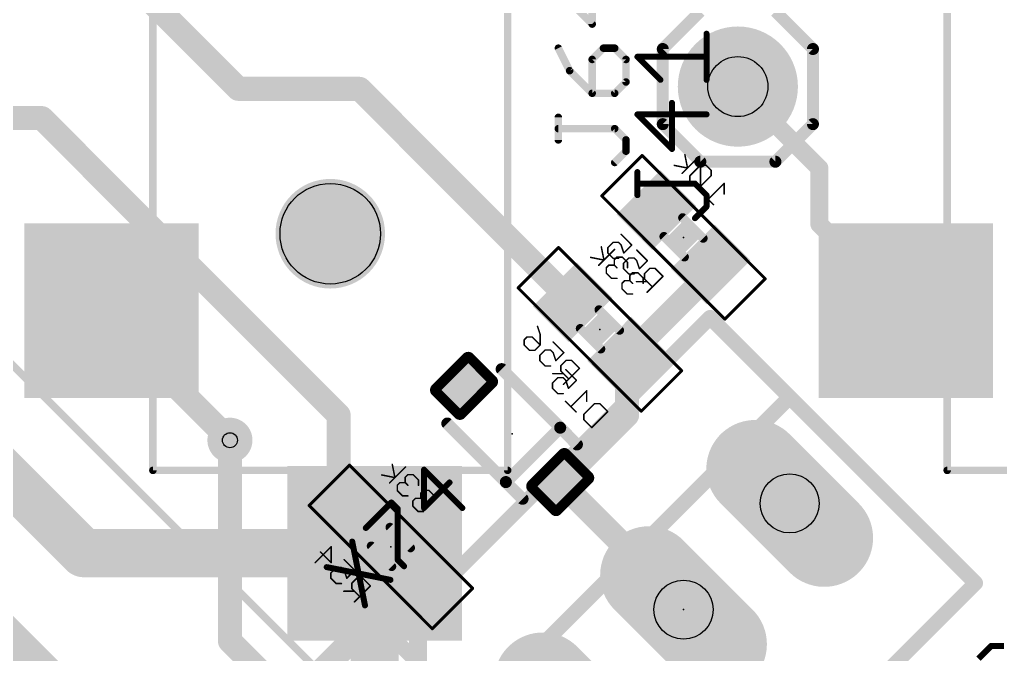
# Model space of a CAD drawing. Extents: x -76 to 580, y -41 to 95.
# Drawn here: x 411.94 to 428.53, y 15.33 to 26.06 of the extents above; entities that cross this region are included whole.
import ezdxf

# ---------------------------------------------------------------- set-up
doc = ezdxf.new("R2010")
doc.units = 0
for name, color, linetype in [('1', 22, 'CONTINUOUS'), ('16', 175, 'CONTINUOUS'), ('17', 82, 'CONTINUOUS'), ('18', 82, 'CONTINUOUS'), ('20', 7, 'CONTINUOUS'), ('21', 32, 'CONTINUOUS'), ('23', 7, 'CONTINUOUS'), ('24', 7, 'CONTINUOUS'), ('25', 253, 'CONTINUOUS'), ('26', 253, 'CONTINUOUS'), ('27', 253, 'CONTINUOUS'), ('28', 253, 'CONTINUOUS'), ('29', 253, 'CONTINUOUS'), ('30', 253, 'CONTINUOUS'), ('31', 253, 'CONTINUOUS'), ('32', 253, 'CONTINUOUS'), ('36', 253, 'CONTINUOUS'), ('40', 175, 'CONTINUOUS'), ('44', 253, 'CONTINUOUS'), ('51', 53, 'CONTINUOUS'), ('52', 253, 'CONTINUOUS')]:
    doc.layers.add(name, color=color, linetype=linetype)

# ---------------------------------------------------------------- blocks, each defined once
blk = doc.blocks.new('RECT100800X132800R30')
at = {"const_width": 0.0945}
blk.add_lwpolyline([(0.2677, -0.3205), (0.2677, 0.3205, 0.4142), (0.2205, 0.3678), (-0.2205, 0.3678, 0.4142), (-0.2677, 0.3205), (-0.2677, -0.3205, 0.4142), (-0.2205, -0.3678), (0.2205, -0.3678, 0.4142)], format="xyb", close=True, dxfattribs=at)
blk.add_solid([(-0.2441, -0.3441), (0.2441, -0.3441), (-0.2441, 0.3441), (0.2441, 0.3441)])
blk = doc.blocks.new('RECT125184X157184R30')
at = {"const_width": 0.1174}
blk.add_lwpolyline([(0.3325, -0.3738), (0.3325, 0.3738, 0.4142), (0.2738, 0.4325), (-0.2738, 0.4325, 0.4142), (-0.3325, 0.3738), (-0.3325, -0.3738, 0.4142), (-0.2738, -0.4325), (0.2738, -0.4325, 0.4142)], format="xyb", close=True, dxfattribs=at)
blk.add_solid([(-0.2992, -0.3992), (0.2992, -0.3992), (-0.2992, 0.3992), (0.2992, 0.3992)])
blk = doc.blocks.new('RECT')
blk.add_solid([(-0.5, -0.5), (0.5, -0.5), (-0.5, 0.5), (0.5, 0.5)])
blk = doc.blocks.new('ROUNDP')
at = {"const_width": 0.5}
blk.add_lwpolyline([(0, -0.25, 1), (0, 0.25, 1), (0, -0.25)], format="xyb", dxfattribs=at)
blk = doc.blocks.new('LONGP100')
at = {"const_width": 1}
blk.add_lwpolyline([(-0.5, 0), (0.5, 0)], dxfattribs=at)
at = {"const_width": 0.5}
for points in [[(-0.5, 0.25, 1), (-0.5, -0.25)], [(0.5, -0.25, 1), (0.5, 0.25)]]:
    blk.add_lwpolyline(points, format="xyb", dxfattribs=at)
blk = doc.blocks.new('ROUNDV')
at = {"const_width": 0.5}
blk.add_lwpolyline([(0, -0.25, 1), (0, 0.25, 1), (0, -0.25)], format="xyb", dxfattribs=at)

msp = doc.modelspace()

# ---------------------------------------------------------------- linework, layer by layer
at = {"layer": '1'}
for points, const_width in [([(413.0212, 17.0411), (400.576, 29.4864)], 0.8128), ([(417.5466, 9.6874), (401.8488, 25.3851)], 0.8128), ([(425.4662, 23.5494), (424.0873, 24.9283)], 0.3048), ([(425.4662, 22.603), (425.4662, 23.5494)], 0.3048), ([(426.928, 21.1411), (425.4662, 22.603)], 0.3048), ([(413.493, 20.9534), (413.493, 21.1411)], 0.4064), ([(415.4959, 18.9505), (413.493, 20.9534)], 0.4064), ([(417.943, 17.0411), (413.0212, 17.0411)], 0.8128), ([(417.943, 13.5336), (417.943, 17.0411)], 0.8128)]:
    msp.add_lwpolyline(points, dxfattribs=dict(at, const_width=const_width))
for points, const_width in [([(424.1412, 24.9822, 1), (424.0334, 24.8744)], 0.1524), ([(425.5423, 23.5494, 1), (425.39, 23.5494)], 0.1524), ([(425.4123, 23.4956, 1), (425.52, 23.6033)], 0.1524), ([(425.52, 22.6569, 1), (425.4123, 22.5491)], 0.1524), ([(425.39, 22.603, 1), (425.5423, 22.603)], 0.1524), ([(413.5946, 21.1411, 1), (413.3914, 21.1411)], 0.2032), ([(426.8741, 21.0872, 1), (426.9819, 21.195)], 0.1524), ([(413.5648, 21.0252, 1), (413.4212, 20.8816)], 0.2032), ([(413.3914, 20.9534, 1), (413.5946, 20.9534)], 0.2032), ([(415.4241, 18.8786, 1), (415.5678, 19.0223)], 0.2032), ([(413.0212, 17.2443, 1), (413.0212, 16.8379)], 0.4064), ([(418.1462, 17.0411, 1), (417.7398, 17.0411)], 0.4064), ([(417.943, 16.8379, 1), (417.943, 17.2443)], 0.4064), ([(412.8775, 16.8974, 1), (413.1649, 17.1848)], 0.4064)]:
    msp.add_lwpolyline(points, format="xyb", dxfattribs=dict(at, const_width=const_width))
at = {"layer": '16'}
for points, const_width in [([(414.011, 26.5165), (415.6374, 24.8902)], 0.4064), ([(415.6374, 24.8902), (417.688, 24.8902)], 0.4064), ([(417.688, 24.8902), (421.2942, 21.2839)], 0.4064), ([(412.314, 24.3952), (409.5704, 24.3952)], 0.4064), ([(417.3344, 19.3747), (412.314, 24.3952)], 0.4064), ([(423.6277, 21.7789), (423.6277, 21.9203)], 0.4064), ([(422.2135, 20.3647), (423.6277, 21.7789)], 0.4064), ([(422.2135, 19.3747), (422.2135, 20.3647)], 0.4064), ([(417.3344, 18.0312), (417.3344, 19.3747)], 0.4064), ([(421.0821, 18.2433), (422.2135, 19.3747)], 0.4064), ([(415.4959, 15.5563), (415.4959, 18.9505)], 0.4064), ([(423.1681, 16.1574), (421.0821, 18.2433)], 0.4064), ([(417.7587, 17.607), (417.3344, 18.0312)], 0.4064), ([(418.6779, 16.6877), (417.0516, 15.0614)], 0.4064), ([(418.6779, 6.0104), (418.6779, 16.6877)], 0.3048), ([(423.1681, 16.0867), (423.1681, 16.1574)], 0.4064), ([(415.9909, 15.0614), (415.4959, 15.5563)], 0.4064)]:
    msp.add_lwpolyline(points, dxfattribs=dict(at, const_width=const_width))
for points, const_width in [([(415.6374, 24.9918, 1), (415.6374, 24.7886)], 0.2032), ([(415.5655, 24.8183, 1), (415.7092, 24.962)], 0.2032), ([(417.7598, 24.962, 1), (417.6161, 24.8183)], 0.2032), ([(417.688, 24.7886, 1), (417.688, 24.9918)], 0.2032), ([(412.3858, 24.467, 1), (412.2421, 24.3233)], 0.2032), ([(412.314, 24.2936, 1), (412.314, 24.4968)], 0.2032), ([(423.7293, 21.9203, 1), (423.5261, 21.9203)], 0.2032), ([(423.6995, 21.707, 1), (423.5558, 21.8507)], 0.2032), ([(423.5261, 21.7789, 1), (423.7293, 21.7789)], 0.2032), ([(421.2224, 21.2121, 1), (421.3661, 21.3558)], 0.2032), ([(422.1416, 20.4365, 1), (422.2853, 20.2928)], 0.2032), ([(422.3151, 20.3647, 1), (422.1119, 20.3647)], 0.2032), ([(417.436, 19.3747, 1), (417.2328, 19.3747)], 0.2032), ([(422.2853, 19.3029, 1), (422.1416, 19.4466)], 0.2032), ([(417.2626, 19.3029, 1), (417.4063, 19.4466)], 0.2032), ([(422.1119, 19.3747, 1), (422.3151, 19.3747)], 0.2032), ([(415.5975, 18.9505, 1), (415.3943, 18.9505)], 0.2032), ([(421.1539, 18.3152, 1), (421.0102, 18.1715)], 0.2032), ([(421.0102, 18.3152, 1), (421.1539, 18.1715)], 0.2032), ([(417.4063, 18.1031, 1), (417.2626, 17.9594)], 0.2032), ([(417.2328, 18.0312, 1), (417.436, 18.0312)], 0.2032), ([(417.6868, 17.5351, 1), (417.8305, 17.6788)], 0.2032), ([(418.7498, 16.6159, 1), (418.6061, 16.7596)], 0.2032), ([(418.7541, 16.6877, 1), (418.6017, 16.6877)], 0.1524), ([(423.2697, 16.1574, 1), (423.0665, 16.1574)], 0.2032), ([(423.0962, 16.0855, 1), (423.2399, 16.2292)], 0.2032), ([(423.0665, 16.0867, 1), (423.2697, 16.0867)], 0.2032), ([(415.5678, 15.6282, 1), (415.4241, 15.4845)], 0.2032), ([(415.3943, 15.5563, 1), (415.5975, 15.5563)], 0.2032)]:
    msp.add_lwpolyline(points, format="xyb", dxfattribs=dict(at, const_width=const_width))
at = {"layer": '20'}
msp.add_circle((417.193, 22.4411), 0.85, dxfattribs=at)
at = {"layer": '21', "const_width": 0.254}
for points in [[(418.2289, 15.6377), (423.6171, 21.0258)], [(423.6171, 21.0258), (424.9641, 19.6788)], [(419.576, 14.2906), (424.9641, 19.6788)], [(424.9641, 19.6788), (428.1072, 16.5357)], [(428.1072, 16.5357), (422.719, 11.1475)], [(419.576, 14.2906), (418.2289, 15.6377)]]:
    msp.add_lwpolyline(points, dxfattribs=at)
at = {"layer": '21', "const_width": 0.127}
for points in [[(423.662, 21.0707, 1), (423.5722, 20.9809)], [(423.662, 20.9809, 1), (423.5722, 21.0707)], [(425.009, 19.7237, 1), (424.9192, 19.6339)], [(425.009, 19.6339, 1), (424.9192, 19.7237)], [(424.9192, 19.6339, 1), (425.009, 19.7237)], [(428.1521, 16.4908, 1), (428.0623, 16.5806)], [(428.0623, 16.4908, 1), (428.1521, 16.5806)], [(418.2738, 15.6826, 1), (418.184, 15.5928)], [(418.184, 15.6826, 1), (418.2738, 15.5928)]]:
    msp.add_lwpolyline(points, format="xyb", dxfattribs=at)
at = {"layer": '23'}
msp.add_point((423.1681, 16.0867), dxfattribs=at)
at = {"layer": '24'}
for p in [(423.1681, 22.3799), (421.7538, 20.8243), (420.2689, 19.0565), (418.2183, 17.1473)]:
    msp.add_point(p, dxfattribs=at)
at = {"layer": '25'}
for points, const_width in [([(421.623, 25.9844), (421.623, 26.747)], 0.127), ([(421.051, 26.5564), (421.623, 25.9844)], 0.127), ([(423.5572, 25.0425), (423.5572, 25.8221)], 0.1016), ([(421.051, 25.5777), (421.2417, 25.1963)], 0.127), ([(421.8137, 25.5777), (421.623, 25.387)], 0.127), ([(422.0043, 25.5777), (421.8137, 25.5777)], 0.127), ([(422.195, 25.387), (422.0043, 25.5777)], 0.127), ([(421.623, 25.387), (421.623, 24.815)], 0.127), ([(422.195, 25.0057), (422.195, 25.387)], 0.127), ([(422.7776, 25.0425), (422.3878, 25.4323)], 0.1016), ([(422.3878, 25.4323), (423.5572, 25.4323)], 0.1016), ([(421.2417, 25.1963), (421.623, 24.815)], 0.127), ([(422.0043, 24.815), (422.195, 25.0057)], 0.127), ([(421.623, 24.815), (422.0043, 24.815)], 0.127), ([(422.9725, 23.8731), (422.9725, 24.6527)], 0.1016), ([(421.051, 24.0269), (421.051, 24.4083)], 0.127), ([(423.5572, 24.4578), (422.3878, 24.4578)], 0.1016), ([(422.3878, 24.4578), (422.9725, 23.8731)], 0.1016), ([(422.0043, 24.2176), (421.051, 24.2176)], 0.127), ([(422.195, 24.0269), (422.0043, 24.2176)], 0.127), ([(422.195, 23.8363), (422.195, 24.0269)], 0.127), ([(422.0043, 23.6456), (422.195, 23.8363)], 0.127), ([(422.3878, 23.0935), (422.3878, 23.4833)], 0.1016), ([(423.3623, 23.2884), (422.3878, 23.2884)], 0.1016), ([(423.5572, 23.0935), (423.3623, 23.2884)], 0.1016), ([(423.5572, 22.8986), (423.5572, 23.0935)], 0.1016), ([(423.3623, 22.7037), (423.5572, 22.8986)], 0.1016), ([(419.4265, 17.8051), (418.7794, 18.4522)], 0.1016), ([(418.7794, 18.4522), (418.7794, 17.8051)], 0.1016), ([(418.7794, 17.8051), (419.2108, 18.2365)], 0.1016), ([(417.7943, 17.4672), (418.2257, 17.8986)], 0.1016), ([(418.2257, 17.8986), (418.3336, 17.7907)], 0.1016), ([(418.3336, 17.7907), (418.3336, 16.9279)], 0.1016), ([(417.5642, 17.2371), (417.7799, 16.1585)], 0.1016), ([(418.3336, 16.9279), (418.4414, 16.82)], 0.1016), ([(417.1328, 16.8056), (418.2113, 16.5899)], 0.1016)]:
    msp.add_lwpolyline(points, dxfattribs=dict(at, const_width=const_width))
for points, const_width in [([(421.5913, 25.9844, 1), (421.6548, 25.9844)], 0.0635), ([(421.6006, 25.9619, 1), (421.6455, 26.0068)], 0.0635), ([(423.5826, 25.8221, 1), (423.5318, 25.8221)], 0.0508), ([(421.0794, 25.5918, 1), (421.0226, 25.5635)], 0.0635), ([(421.8137, 25.6094, 1), (421.8137, 25.5459)], 0.0635), ([(421.8361, 25.5552, 1), (421.7912, 25.6001)], 0.0635), ([(422.0268, 25.6001, 1), (421.9819, 25.5552)], 0.0635), ([(422.0043, 25.5459, 1), (422.0043, 25.6094)], 0.0635), ([(421.6548, 25.387, 1), (421.5913, 25.387)], 0.0635), ([(421.6006, 25.4094, 1), (421.6455, 25.3645)], 0.0635), ([(422.2267, 25.387, 1), (422.1632, 25.387)], 0.0635), ([(422.1725, 25.3645, 1), (422.2174, 25.4094)], 0.0635), ([(422.4058, 25.4503, 1), (422.3698, 25.4144)], 0.0508), ([(422.3878, 25.4577, 1), (422.3878, 25.4069)], 0.0508), ([(423.5572, 25.4069, 1), (423.5572, 25.4577)], 0.0508), ([(421.2641, 25.2188, 1), (421.2192, 25.1739)], 0.0635), ([(421.2133, 25.1821, 1), (421.2701, 25.2105)], 0.0635), ([(422.2174, 24.9832, 1), (422.1725, 25.0281)], 0.0635), ([(422.7596, 25.0246, 1), (422.7956, 25.0605)], 0.0508), ([(423.5318, 25.0425, 1), (423.5826, 25.0425)], 0.0508), ([(422.1632, 25.0057, 1), (422.2267, 25.0057)], 0.0635), ([(421.623, 24.8468, 1), (421.623, 24.7833)], 0.0635), ([(421.5913, 24.815, 1), (421.6548, 24.815)], 0.0635), ([(421.6006, 24.7925, 1), (421.6455, 24.8375)], 0.0635), ([(421.9819, 24.8375, 1), (422.0268, 24.7925)], 0.0635), ([(422.0043, 24.7833, 1), (422.0043, 24.8468)], 0.0635), ([(422.9979, 24.6527, 1), (422.9471, 24.6527)], 0.0508), ([(421.0828, 24.4083, 1), (421.0193, 24.4083)], 0.0635), ([(422.4058, 24.4758, 1), (422.3698, 24.4399)], 0.0508), ([(422.3878, 24.4832, 1), (422.3878, 24.4324)], 0.0508), ([(423.5572, 24.4324, 1), (423.5572, 24.4832)], 0.0508), ([(421.051, 24.2493, 1), (421.051, 24.1858)], 0.0635), ([(422.0268, 24.24, 1), (421.9819, 24.1951)], 0.0635), ([(422.0043, 24.1858, 1), (422.0043, 24.2493)], 0.0635), ([(421.0193, 24.0269, 1), (421.0828, 24.0269)], 0.0635), ([(422.2267, 24.0269, 1), (422.1632, 24.0269)], 0.0635), ([(422.1725, 24.0045, 1), (422.2174, 24.0494)], 0.0635), ([(422.2174, 23.8138, 1), (422.1725, 23.8587)], 0.0635), ([(422.9471, 23.8731, 1), (422.9979, 23.8731)], 0.0508), ([(422.9545, 23.8552, 1), (422.9905, 23.8911)], 0.0508), ([(422.1632, 23.8363, 1), (422.2267, 23.8363)], 0.0635), ([(421.9819, 23.6681, 1), (422.0268, 23.6232)], 0.0635), ([(422.4132, 23.4833, 1), (422.3624, 23.4833)], 0.0508), ([(422.3878, 23.3138, 1), (422.3878, 23.263)], 0.0508), ([(423.3803, 23.3064, 1), (423.3443, 23.2705)], 0.0508), ([(423.3623, 23.263, 1), (423.3623, 23.3138)], 0.0508), ([(422.3624, 23.0935, 1), (422.4132, 23.0935)], 0.0508), ([(423.5826, 23.0935, 1), (423.5318, 23.0935)], 0.0508), ([(423.5392, 23.0756, 1), (423.5752, 23.1115)], 0.0508), ([(423.5318, 22.8986, 1), (423.5826, 22.8986)], 0.0508), ([(423.5752, 22.8807, 1), (423.5392, 22.9166)], 0.0508), ([(423.3443, 22.7217, 1), (423.3803, 22.6858)], 0.0508), ([(418.7973, 18.4702, 1), (418.7614, 18.4343)], 0.0508), ([(418.8048, 18.4522, 1), (418.754, 18.4522)], 0.0508), ([(419.2287, 18.2186, 1), (419.1928, 18.2545)], 0.0508), ([(418.2437, 17.9165, 1), (418.2077, 17.8806)], 0.0508), ([(418.2437, 17.8806, 1), (418.2077, 17.9165)], 0.0508), ([(418.3589, 17.7907, 1), (418.3082, 17.7907)], 0.0508), ([(418.3156, 17.7728, 1), (418.3515, 17.8087)], 0.0508), ([(418.7614, 17.8231, 1), (418.7973, 17.7871)], 0.0508), ([(418.754, 17.8051, 1), (418.8048, 17.8051)], 0.0508), ([(419.4085, 17.7871, 1), (419.4444, 17.8231)], 0.0508), ([(417.7763, 17.4851, 1), (417.8122, 17.4492)], 0.0508), ([(417.5891, 17.242, 1), (417.5393, 17.2321)], 0.0508), ([(418.3515, 16.9458, 1), (418.3156, 16.9099)], 0.0508), ([(418.3082, 16.9279, 1), (418.3589, 16.9279)], 0.0508), ([(417.1377, 16.8306, 1), (417.1278, 16.7807)], 0.0508), ([(418.4234, 16.8021, 1), (418.4594, 16.838)], 0.0508), ([(418.2063, 16.565, 1), (418.2163, 16.6148)], 0.0508), ([(417.755, 16.1535, 1), (417.8048, 16.1635)], 0.0508)]:
    msp.add_lwpolyline(points, format="xyb", dxfattribs=dict(at, const_width=const_width))
at = {"layer": '26', "const_width": 0.0254}
for points in [[(422.1126, 22.43), (422.2924, 22.2502)], [(421.9778, 22.2952), (421.8879, 22.2053)], [(422.0677, 22.2952), (421.9778, 22.2952)], [(422.1126, 22.2502), (422.0677, 22.2952)], [(422.1576, 22.1154), (422.1126, 22.2502)], [(422.2924, 22.2502), (422.1576, 22.1154)], [(421.8879, 22.2053), (421.8879, 22.1154)], [(421.8879, 22.1154), (421.9778, 22.0256)], [(422.3772, 22.1654), (422.557, 21.9856)], [(421.9778, 22.0256), (422.0677, 22.0256)], [(422.2424, 22.0306), (422.1526, 21.9407)], [(422.1526, 21.9407), (422.1526, 21.8508)], [(422.3323, 22.0306), (422.2424, 22.0306)], [(422.3772, 21.9856), (422.3323, 22.0306)], [(422.4222, 21.8508), (422.3772, 21.9856)], [(422.557, 21.9856), (422.4222, 21.8508)], [(422.1526, 21.8508), (422.2424, 21.7609)], [(422.2424, 21.7609), (422.3323, 21.7609)], [(422.5969, 21.8559), (422.507, 21.766)], [(422.507, 21.766), (422.507, 21.6761)], [(422.552, 21.4514), (422.8216, 21.721)], [(422.6868, 21.8559), (422.5969, 21.8559)], [(422.8216, 21.721), (422.6868, 21.8559)], [(422.552, 21.6312), (422.3722, 21.6312)], [(422.507, 21.6761), (422.6418, 21.5413)], [(420.6984, 20.8744), (420.7434, 20.7396)], [(420.7434, 20.7396), (420.7434, 20.5598)], [(420.4737, 20.6497), (420.5187, 20.6946)], [(420.4737, 20.5598), (420.4737, 20.6497)], [(420.5636, 20.4699), (420.4737, 20.5598)], [(420.5187, 20.6946), (420.6085, 20.6946)], [(420.6085, 20.6946), (420.7434, 20.5598)], [(420.7434, 20.5598), (420.6535, 20.4699)], [(420.963, 20.6098), (421.1428, 20.43)], [(420.6535, 20.4699), (420.5636, 20.4699)], [(420.8282, 20.4749), (420.7383, 20.3851)], [(420.9181, 20.4749), (420.8282, 20.4749)], [(420.963, 20.43), (420.9181, 20.4749)], [(421.008, 20.2952), (420.963, 20.43)], [(421.1428, 20.43), (421.008, 20.2952)], [(420.7383, 20.3851), (420.7383, 20.2952)], [(420.7383, 20.2952), (420.8282, 20.2053)], [(421.1827, 20.3002), (421.0928, 20.2103)], [(421.2726, 20.3002), (421.1827, 20.3002)], [(421.4074, 20.1654), (421.2726, 20.3002)], [(420.8282, 20.2053), (420.9181, 20.2053)], [(421.1378, 20.0755), (420.958, 20.0755)], [(421.0928, 20.2103), (421.0928, 20.1205)], [(421.0928, 20.1205), (421.2276, 19.9856)], [(421.1378, 19.8958), (421.4074, 20.1654)], [(421.1766, 20.1429), (421.3564, 19.9631)], [(421.0418, 20.0081), (420.9519, 19.9182)], [(420.9519, 19.9182), (420.9519, 19.8283)], [(421.1317, 20.0081), (421.0418, 20.0081)], [(421.1766, 19.9631), (421.1317, 20.0081)], [(421.2216, 19.8283), (421.1766, 19.9631)], [(421.3564, 19.9631), (421.2216, 19.8283)], [(420.9519, 19.8283), (421.0418, 19.7384)], [(421.0418, 19.7384), (421.1317, 19.7384)], [(421.5311, 19.7884), (421.2615, 19.5188)], [(421.5311, 19.6086), (421.5311, 19.7884)], [(421.3514, 19.4289), (421.1716, 19.6086)], [(421.4811, 19.389), (421.6609, 19.5687)], [(421.6609, 19.5687), (421.7508, 19.5687)], [(421.7508, 19.5687), (421.8856, 19.4339)], [(421.8856, 19.4339), (421.616, 19.1643)], [(421.4811, 19.2991), (421.4811, 19.389)], [(421.616, 19.1643), (421.4811, 19.2991)], [(416.9382, 16.8828), (417.2078, 17.1525)], [(417.2078, 17.1525), (417.2078, 16.8828)], [(417.2078, 16.8828), (417.0281, 17.0626)], [(417.4275, 16.9328), (417.6073, 16.7531)], [(417.2927, 16.798), (417.2028, 16.7081)], [(417.3826, 16.798), (417.2927, 16.798)], [(417.4275, 16.7531), (417.3826, 16.798)], [(417.4724, 16.6182), (417.4275, 16.7531)], [(417.6073, 16.7531), (417.4724, 16.6182)], [(417.2028, 16.7081), (417.2028, 16.6182)], [(417.2028, 16.6182), (417.2927, 16.5284)], [(417.6472, 16.6233), (417.5573, 16.5334)], [(417.737, 16.6233), (417.6472, 16.6233)], [(417.8719, 16.4885), (417.737, 16.6233)], [(417.2927, 16.5284), (417.3826, 16.5284)], [(417.5573, 16.5334), (417.5573, 16.4435)], [(417.5573, 16.4435), (417.6921, 16.3087)], [(417.6022, 16.2188), (417.8719, 16.4885)], [(417.6022, 16.3986), (417.4225, 16.3986)]]:
    msp.add_lwpolyline(points, dxfattribs=at)
at = {"layer": '26', "const_width": 0.0127}
for points in [[(422.1171, 22.4345, 1), (422.1082, 22.4255)], [(421.9778, 22.3015, 1), (421.9778, 22.2888)], [(421.9823, 22.2907, 1), (421.9733, 22.2997)], [(422.0722, 22.2997, 1), (422.0632, 22.2907)], [(422.0677, 22.2888, 1), (422.0677, 22.3015)], [(422.1187, 22.2523, 1), (422.1066, 22.2482)], [(422.1082, 22.2458, 1), (422.1171, 22.2547)], [(422.2969, 22.2458, 1), (422.2879, 22.2547)], [(422.2879, 22.2458, 1), (422.2969, 22.2547)], [(421.8943, 22.2053, 1), (421.8816, 22.2053)], [(421.8816, 22.1154, 1), (421.8943, 22.1154)], [(421.8835, 22.2098, 1), (421.8924, 22.2008)], [(421.8924, 22.1199, 1), (421.8835, 22.1109)], [(422.1531, 22.1199, 1), (422.1621, 22.1109)], [(422.1516, 22.1134, 1), (422.1636, 22.1174)], [(422.3817, 22.1699, 1), (422.3728, 22.1609)], [(421.9778, 22.0319, 1), (421.9778, 22.0192)], [(421.9733, 22.0211, 1), (421.9823, 22.03)], [(422.0677, 22.0192, 1), (422.0677, 22.0319)], [(422.1589, 21.9407, 1), (422.1462, 21.9407)], [(422.1481, 21.9452, 1), (422.157, 21.9362)], [(422.2424, 22.0369, 1), (422.2424, 22.0242)], [(422.2469, 22.0261, 1), (422.2379, 22.0351)], [(422.3368, 22.0351, 1), (422.3278, 22.0261)], [(422.3323, 22.0242, 1), (422.3323, 22.0369)], [(422.3833, 21.9877, 1), (422.3712, 21.9836)], [(422.3728, 21.9812, 1), (422.3817, 21.9901)], [(422.5615, 21.9812, 1), (422.5525, 21.9901)], [(422.5525, 21.9812, 1), (422.5615, 21.9901)], [(422.157, 21.8553, 1), (422.1481, 21.8463)], [(422.1462, 21.8508, 1), (422.1589, 21.8508)], [(422.2424, 21.7673, 1), (422.2424, 21.7546)], [(422.2379, 21.7565, 1), (422.2469, 21.7654)], [(422.3323, 21.7546, 1), (422.3323, 21.7673)], [(422.4177, 21.8553, 1), (422.4267, 21.8463)], [(422.4162, 21.8488, 1), (422.4282, 21.8528)], [(422.5134, 21.766, 1), (422.5007, 21.766)], [(422.5025, 21.7705, 1), (422.5115, 21.7615)], [(422.5969, 21.8622, 1), (422.5969, 21.8495)], [(422.6014, 21.8514, 1), (422.5924, 21.8603)], [(422.6913, 21.8603, 1), (422.6823, 21.8514)], [(422.6868, 21.8495, 1), (422.6868, 21.8622)], [(422.8261, 21.7166, 1), (422.8171, 21.7255)], [(422.3722, 21.6375, 1), (422.3722, 21.6248)], [(422.5115, 21.6806, 1), (422.5025, 21.6716)], [(422.5007, 21.6761, 1), (422.5134, 21.6761)], [(422.552, 21.6248, 1), (422.552, 21.6375)], [(422.8171, 21.7166, 1), (422.8261, 21.7255)], [(422.5475, 21.4559, 1), (422.5565, 21.4469)], [(422.6374, 21.5368, 1), (422.6463, 21.5458)], [(420.7045, 20.8764, 1), (420.6924, 20.8724)], [(420.7497, 20.7396, 1), (420.737, 20.7396)], [(420.7373, 20.7375, 1), (420.7494, 20.7416)], [(420.4692, 20.6542, 1), (420.4782, 20.6452)], [(420.4782, 20.5643, 1), (420.4692, 20.5553)], [(420.4801, 20.6497, 1), (420.4674, 20.6497)], [(420.5187, 20.701, 1), (420.5187, 20.6883)], [(420.5232, 20.6901, 1), (420.5142, 20.6991)], [(420.613, 20.6991, 1), (420.6041, 20.6901)], [(420.6085, 20.6883, 1), (420.6085, 20.701)], [(420.7479, 20.5553, 1), (420.7389, 20.5643)], [(420.9675, 20.6143, 1), (420.9585, 20.6053)], [(420.4674, 20.5598, 1), (420.4801, 20.5598)], [(420.5636, 20.4763, 1), (420.5636, 20.4636)], [(420.5591, 20.4654, 1), (420.5681, 20.4744)], [(420.649, 20.4744, 1), (420.658, 20.4654)], [(420.6535, 20.4636, 1), (420.6535, 20.4763)], [(420.737, 20.5598, 1), (420.7497, 20.5598)], [(420.7389, 20.5553, 1), (420.7479, 20.5643)], [(420.8282, 20.4813, 1), (420.8282, 20.4686)], [(420.8327, 20.4705, 1), (420.8237, 20.4794)], [(420.9226, 20.4794, 1), (420.9136, 20.4705)], [(420.9181, 20.4686, 1), (420.9181, 20.4813)], [(420.9691, 20.432, 1), (420.957, 20.428)], [(420.9585, 20.4255, 1), (420.9675, 20.4345)], [(421.1473, 20.4255, 1), (421.1383, 20.4345)], [(421.1383, 20.4255, 1), (421.1473, 20.4345)], [(420.7338, 20.3896, 1), (420.7428, 20.3806)], [(420.7428, 20.2997, 1), (420.7338, 20.2907)], [(420.7447, 20.3851, 1), (420.732, 20.3851)], [(420.732, 20.2952, 1), (420.7447, 20.2952)], [(421.0035, 20.2997, 1), (421.0125, 20.2907)], [(421.0019, 20.2932, 1), (421.014, 20.2972)], [(421.1827, 20.3066, 1), (421.1827, 20.2939)], [(421.1872, 20.2957, 1), (421.1782, 20.3047)], [(421.2771, 20.3047, 1), (421.2681, 20.2957)], [(421.2726, 20.2939, 1), (421.2726, 20.3066)], [(420.8282, 20.2117, 1), (420.8282, 20.199)], [(420.8237, 20.2008, 1), (420.8327, 20.2098)], [(420.9181, 20.199, 1), (420.9181, 20.2117)], [(420.958, 20.0819, 1), (420.958, 20.0692)], [(421.0883, 20.2148, 1), (421.0973, 20.2059)], [(421.0973, 20.125, 1), (421.0883, 20.116)], [(421.0992, 20.2103, 1), (421.0865, 20.2103)], [(421.0865, 20.1205, 1), (421.0992, 20.1205)], [(421.1378, 20.0692, 1), (421.1378, 20.0819)], [(421.1811, 20.1474, 1), (421.1721, 20.1384)], [(421.4119, 20.1609, 1), (421.4029, 20.1699)], [(421.4029, 20.1609, 1), (421.4119, 20.1699)], [(420.9474, 19.9227, 1), (420.9564, 19.9137)], [(420.9583, 19.9182, 1), (420.9456, 19.9182)], [(421.0418, 20.0144, 1), (421.0418, 20.0017)], [(421.0463, 20.0036, 1), (421.0373, 20.0126)], [(421.1362, 20.0126, 1), (421.1272, 20.0036)], [(421.1317, 20.0017, 1), (421.1317, 20.0144)], [(421.1827, 19.9651, 1), (421.1706, 19.9611)], [(421.1721, 19.9586, 1), (421.1811, 19.9676)], [(421.2231, 19.9812, 1), (421.2321, 19.9901)], [(421.3609, 19.9586, 1), (421.3519, 19.9676)], [(421.3519, 19.9586, 1), (421.3609, 19.9676)], [(420.9564, 19.8328, 1), (420.9474, 19.8238)], [(420.9456, 19.8283, 1), (420.9583, 19.8283)], [(421.0418, 19.7448, 1), (421.0418, 19.7321)], [(421.0373, 19.7339, 1), (421.0463, 19.7429)], [(421.1333, 19.9003, 1), (421.1422, 19.8913)], [(421.1317, 19.7321, 1), (421.1317, 19.7448)], [(421.2171, 19.8328, 1), (421.2261, 19.8238)], [(421.2155, 19.8263, 1), (421.2276, 19.8303)], [(421.5375, 19.7884, 1), (421.5248, 19.7884)], [(421.5356, 19.7839, 1), (421.5266, 19.7929)], [(421.1761, 19.6131, 1), (421.1671, 19.6042)], [(421.5248, 19.6086, 1), (421.5375, 19.6086)], [(421.6609, 19.5751, 1), (421.6609, 19.5624)], [(421.6654, 19.5642, 1), (421.6564, 19.5732)], [(421.7553, 19.5732, 1), (421.7463, 19.5642)], [(421.7508, 19.5624, 1), (421.7508, 19.5751)], [(421.257, 19.5233, 1), (421.266, 19.5143)], [(421.3469, 19.4244, 1), (421.3558, 19.4334)], [(421.8901, 19.4294, 1), (421.8811, 19.4384)], [(421.8811, 19.4294, 1), (421.8901, 19.4384)], [(421.4766, 19.3935, 1), (421.4856, 19.3845)], [(421.4856, 19.3036, 1), (421.4766, 19.2946)], [(421.4875, 19.389, 1), (421.4748, 19.389)], [(421.4748, 19.2991, 1), (421.4875, 19.2991)], [(421.6115, 19.1688, 1), (421.6204, 19.1598)], [(421.6115, 19.1598, 1), (421.6204, 19.1688)], [(417.2142, 17.1525, 1), (417.2015, 17.1525)], [(417.2123, 17.148, 1), (417.2033, 17.157)], [(417.0326, 17.0671, 1), (417.0236, 17.0581)], [(417.432, 16.9373, 1), (417.423, 16.9283)], [(416.9337, 16.8873, 1), (416.9427, 16.8783)], [(417.2015, 16.8828, 1), (417.2142, 16.8828)], [(417.2033, 16.8783, 1), (417.2123, 16.8873)], [(417.2927, 16.8043, 1), (417.2927, 16.7916)], [(417.2972, 16.7935, 1), (417.2882, 16.8025)], [(417.387, 16.8025, 1), (417.3781, 16.7935)], [(417.3826, 16.7916, 1), (417.3826, 16.8043)], [(417.4335, 16.7551, 1), (417.4215, 16.751)], [(417.423, 16.7486, 1), (417.432, 16.7575)], [(417.6117, 16.7486, 1), (417.6028, 16.7575)], [(417.6028, 16.7486, 1), (417.6117, 16.7575)], [(417.1983, 16.7126, 1), (417.2073, 16.7036)], [(417.2073, 16.6227, 1), (417.1983, 16.6137)], [(417.2092, 16.7081, 1), (417.1965, 16.7081)], [(417.1965, 16.6182, 1), (417.2092, 16.6182)], [(417.4679, 16.6227, 1), (417.4769, 16.6137)], [(417.4664, 16.6162, 1), (417.4785, 16.6202)], [(417.6472, 16.6296, 1), (417.6472, 16.6169)], [(417.6516, 16.6188, 1), (417.6427, 16.6278)], [(417.7415, 16.6278, 1), (417.7325, 16.6188)], [(417.737, 16.6169, 1), (417.737, 16.6296)], [(417.2927, 16.5347, 1), (417.2927, 16.522)], [(417.2882, 16.5239, 1), (417.2972, 16.5328)], [(417.3826, 16.522, 1), (417.3826, 16.5347)], [(417.5636, 16.5334, 1), (417.5509, 16.5334)], [(417.5528, 16.5379, 1), (417.5618, 16.5289)], [(417.5618, 16.448, 1), (417.5528, 16.439)], [(417.5509, 16.4435, 1), (417.5636, 16.4435)], [(417.8763, 16.484, 1), (417.8674, 16.4929)], [(417.8674, 16.484, 1), (417.8763, 16.4929)], [(417.4225, 16.4049, 1), (417.4225, 16.3922)], [(417.6022, 16.3922, 1), (417.6022, 16.4049)], [(417.6876, 16.3042, 1), (417.6966, 16.3132)], [(417.5977, 16.2233, 1), (417.6067, 16.2143)]]:
    msp.add_lwpolyline(points, format="xyb", dxfattribs=at)
at = {"layer": '27', "const_width": 0.1016}
for points in [[(428.1574, 15.2579), (428.3731, 15.4736)], [(428.3731, 15.4736), (428.5888, 15.4736)]]:
    msp.add_lwpolyline(points, dxfattribs=at)
at = {"layer": '27', "const_width": 0.0508}
for points in [[(428.3731, 15.499, 1), (428.3731, 15.4482)], [(428.391, 15.4556, 1), (428.3551, 15.4916)]]:
    msp.add_lwpolyline(points, format="xyb", dxfattribs=at)
at = {"layer": '28', "const_width": 0.0254}
for points in [[(423.1461, 23.4616), (423.4157, 23.7312)], [(423.236, 23.5514), (423.191, 23.7761)], [(423.0113, 23.5964), (423.236, 23.5514)], [(423.4556, 23.6014), (423.2759, 23.4216)], [(423.5455, 23.6014), (423.4556, 23.6014)], [(423.4556, 23.2419), (423.4556, 23.6014)], [(423.6354, 23.5115), (423.5455, 23.6014)], [(423.2759, 23.4216), (423.2759, 23.3318)], [(423.4556, 23.2419), (423.6354, 23.4216)], [(423.6354, 23.4216), (423.6354, 23.5115)], [(423.2759, 23.3318), (423.3658, 23.2419)], [(423.3658, 23.2419), (423.4556, 23.2419)], [(423.8551, 23.2919), (423.5854, 23.0222)], [(423.8551, 23.1121), (423.8551, 23.2919)], [(423.6753, 22.9323), (423.4955, 23.1121)], [(421.8218, 21.9958), (421.7768, 22.2205)], [(421.7319, 21.9059), (422.0015, 22.1756)], [(421.5971, 22.0407), (421.8218, 21.9958)], [(421.9066, 21.911), (421.8617, 21.866)], [(421.9965, 21.911), (421.9066, 21.911)], [(422.0414, 22.0458), (421.9965, 22.0008)], [(421.9965, 22.0008), (421.9965, 21.911)], [(421.9965, 21.911), (422.0414, 21.866)], [(422.1313, 22.0458), (422.0414, 22.0458)], [(422.2212, 21.9559), (422.1313, 22.0458)], [(422.2212, 21.866), (422.2212, 21.9559)], [(421.8617, 21.866), (421.8617, 21.7761)], [(421.8617, 21.7761), (421.9515, 21.6863)], [(422.306, 21.7812), (422.2611, 21.7362)], [(422.2611, 21.7362), (422.2611, 21.6464)], [(422.3959, 21.7812), (422.306, 21.7812)], [(422.4858, 21.6913), (422.3959, 21.7812)], [(421.9515, 21.6863), (422.0414, 21.6863)], [(422.1712, 21.6464), (422.1263, 21.6014)], [(422.1263, 21.6014), (422.1263, 21.5115)], [(422.2611, 21.6464), (422.1712, 21.6464)], [(422.2611, 21.6464), (422.306, 21.6014)], [(422.4858, 21.6014), (422.4858, 21.6913)], [(422.1263, 21.5115), (422.2162, 21.4217)], [(422.2162, 21.4217), (422.306, 21.4217)], [(418.1963, 18.229), (418.466, 18.4986)], [(418.2862, 18.3188), (418.2413, 18.5435)], [(418.0615, 18.3638), (418.2862, 18.3188)], [(418.5059, 18.3688), (418.461, 18.3239)], [(418.461, 18.3239), (418.461, 18.234)], [(418.5958, 18.3688), (418.5059, 18.3688)], [(418.6857, 18.2789), (418.5958, 18.3688)], [(418.6856, 18.1891), (418.6857, 18.2789)], [(418.3711, 18.234), (418.3261, 18.1891)], [(418.3261, 18.1891), (418.3261, 18.0992)], [(418.3261, 18.0992), (418.416, 18.0093)], [(418.461, 18.234), (418.3711, 18.234)], [(418.461, 18.234), (418.5059, 18.1891)], [(418.7705, 18.1042), (418.7256, 18.0593)], [(418.8604, 18.1042), (418.7705, 18.1042)], [(418.9503, 18.0143), (418.8604, 18.1042)], [(418.416, 18.0093), (418.5059, 18.0093)], [(418.6357, 17.9694), (418.5907, 17.9245)], [(418.5907, 17.9245), (418.5907, 17.8346)], [(418.7256, 17.9694), (418.6357, 17.9694)], [(418.7256, 18.0593), (418.7256, 17.9694)], [(418.7256, 17.9694), (418.7705, 17.9245)], [(418.9503, 17.9245), (418.9503, 18.0143)], [(418.5907, 17.8346), (418.6806, 17.7447)], [(418.6806, 17.7447), (418.7705, 17.7447)]]:
    msp.add_lwpolyline(points, dxfattribs=at)
at = {"layer": '28', "const_width": 0.0127}
for points in [[(423.1973, 23.7774, 1), (423.1848, 23.7749)], [(423.4202, 23.7267, 1), (423.4112, 23.7357)], [(423.0125, 23.6026, 1), (423.01, 23.5901)], [(423.2297, 23.5502, 1), (423.2422, 23.5527)], [(423.2347, 23.5452, 1), (423.2372, 23.5577)], [(423.4556, 23.6078, 1), (423.4556, 23.5951)], [(423.462, 23.6014, 1), (423.4493, 23.6014)], [(423.4601, 23.5969, 1), (423.4512, 23.6059)], [(423.55, 23.6059, 1), (423.541, 23.5969)], [(423.5455, 23.5951, 1), (423.5455, 23.6078)], [(423.1416, 23.466, 1), (423.1506, 23.4571)], [(423.2822, 23.4216, 1), (423.2695, 23.4216)], [(423.2714, 23.4261, 1), (423.2804, 23.4172)], [(423.6417, 23.5115, 1), (423.6291, 23.5115)], [(423.629, 23.4216, 1), (423.6417, 23.4216)], [(423.6309, 23.507, 1), (423.6399, 23.516)], [(423.6399, 23.4172, 1), (423.6309, 23.4261)], [(423.2695, 23.3318, 1), (423.2822, 23.3318)], [(423.2804, 23.3363, 1), (423.2714, 23.3273)], [(423.3658, 23.2482, 1), (423.3658, 23.2355)], [(423.3613, 23.2374, 1), (423.3703, 23.2464)], [(423.4493, 23.2419, 1), (423.462, 23.2419)], [(423.4512, 23.2464, 1), (423.4601, 23.2374)], [(423.4556, 23.2355, 1), (423.4556, 23.2482)], [(423.8614, 23.2919, 1), (423.8487, 23.2919)], [(423.8596, 23.2874, 1), (423.8506, 23.2964)], [(423.5, 23.1166, 1), (423.4911, 23.1076)], [(423.8487, 23.1121, 1), (423.8614, 23.1121)], [(423.5809, 23.0267, 1), (423.5899, 23.0177)], [(423.6708, 22.9279, 1), (423.6798, 22.9368)], [(421.783, 22.2217, 1), (421.7706, 22.2193)], [(422.006, 22.1711, 1), (421.997, 22.18)], [(421.5983, 22.047, 1), (421.5958, 22.0345)], [(421.7274, 21.9104, 1), (421.7364, 21.9014)], [(421.8155, 21.9946, 1), (421.828, 21.997)], [(421.8205, 21.9896, 1), (421.823, 22.002)], [(421.9066, 21.9173, 1), (421.9066, 21.9046)], [(421.9111, 21.9065, 1), (421.9021, 21.9154)], [(422.0028, 22.0008, 1), (421.9901, 22.0008)], [(421.9901, 21.911, 1), (422.0028, 21.911)], [(421.992, 22.0053, 1), (422.001, 21.9963)], [(422.001, 21.9154, 1), (421.992, 21.9065)], [(421.9965, 21.9046, 1), (421.9965, 21.9173)], [(422.0414, 22.0521, 1), (422.0414, 22.0394)], [(422.0459, 22.0413, 1), (422.0369, 22.0503)], [(422.1358, 22.0503, 1), (422.1268, 22.0413)], [(422.1313, 22.0394, 1), (422.1313, 22.0521)], [(422.2275, 21.9559, 1), (422.2148, 21.9559)], [(422.2167, 21.9514, 1), (422.2257, 21.9604)], [(421.868, 21.866, 1), (421.8553, 21.866)], [(421.8572, 21.8705, 1), (421.8662, 21.8615)], [(421.8662, 21.7806, 1), (421.8572, 21.7716)], [(421.8553, 21.7761, 1), (421.868, 21.7761)], [(422.0369, 21.8615, 1), (422.0459, 21.8705)], [(422.2148, 21.866, 1), (422.2275, 21.866)], [(422.2674, 21.7362, 1), (422.2547, 21.7362)], [(422.2566, 21.7407, 1), (422.2656, 21.7317)], [(422.306, 21.7875, 1), (422.306, 21.7748)], [(422.3105, 21.7767, 1), (422.3015, 21.7857)], [(422.4004, 21.7857, 1), (422.3914, 21.7767)], [(422.3959, 21.7748, 1), (422.3959, 21.7875)], [(421.9515, 21.6926, 1), (421.9515, 21.6799)], [(421.9471, 21.6818, 1), (421.956, 21.6907)], [(422.0414, 21.6799, 1), (422.0414, 21.6926)], [(422.1326, 21.6014, 1), (422.1199, 21.6014)], [(422.1218, 21.6059, 1), (422.1308, 21.5969)], [(422.1712, 21.6527, 1), (422.1712, 21.64)], [(422.1757, 21.6419, 1), (422.1667, 21.6508)], [(422.2656, 21.6508, 1), (422.2566, 21.6419)], [(422.2547, 21.6464, 1), (422.2674, 21.6464)], [(422.2611, 21.64, 1), (422.2611, 21.6527)], [(422.3015, 21.5969, 1), (422.3105, 21.6059)], [(422.4921, 21.6913, 1), (422.4794, 21.6913)], [(422.4794, 21.6014, 1), (422.4921, 21.6014)], [(422.4813, 21.6868, 1), (422.4903, 21.6958)], [(422.1308, 21.516, 1), (422.1218, 21.507)], [(422.1199, 21.5115, 1), (422.1326, 21.5115)], [(422.2162, 21.428, 1), (422.2162, 21.4153)], [(422.2117, 21.4172, 1), (422.2206, 21.4261)], [(422.306, 21.4153, 1), (422.306, 21.428)], [(418.2475, 18.5448, 1), (418.2351, 18.5423)], [(418.4705, 18.4941, 1), (418.4615, 18.5031)], [(418.0628, 18.37, 1), (418.0603, 18.3576)], [(418.28, 18.3176, 1), (418.2925, 18.3201)], [(418.285, 18.3126, 1), (418.2875, 18.3251)], [(418.4673, 18.3239, 1), (418.4546, 18.3239)], [(418.4565, 18.3284, 1), (418.4654, 18.3194)], [(418.5059, 18.3752, 1), (418.5059, 18.3625)], [(418.5104, 18.3643, 1), (418.5014, 18.3733)], [(418.6003, 18.3733, 1), (418.5913, 18.3643)], [(418.5958, 18.3625, 1), (418.5958, 18.3752)], [(418.692, 18.2789, 1), (418.6793, 18.2789)], [(418.6812, 18.2744, 1), (418.6901, 18.2834)], [(418.1919, 18.2335, 1), (418.2008, 18.2245)], [(418.3325, 18.1891, 1), (418.3198, 18.1891)], [(418.3216, 18.1935, 1), (418.3306, 18.1846)], [(418.3306, 18.1037, 1), (418.3216, 18.0947)], [(418.3198, 18.0992, 1), (418.3325, 18.0992)], [(418.3711, 18.2403, 1), (418.3711, 18.2276)], [(418.3756, 18.2295, 1), (418.3666, 18.2385)], [(418.4654, 18.2385, 1), (418.4565, 18.2295)], [(418.4546, 18.234, 1), (418.4673, 18.234)], [(418.461, 18.2276, 1), (418.461, 18.2403)], [(418.5014, 18.1846, 1), (418.5104, 18.1935)], [(418.6793, 18.1891, 1), (418.692, 18.1891)], [(418.7705, 18.1106, 1), (418.7705, 18.0979)], [(418.775, 18.0997, 1), (418.766, 18.1087)], [(418.8649, 18.1087, 1), (418.8559, 18.0997)], [(418.8604, 18.0979, 1), (418.8604, 18.1106)], [(418.416, 18.0157, 1), (418.416, 18.0029)], [(418.4115, 18.0048, 1), (418.4205, 18.0138)], [(418.5059, 18.0029, 1), (418.5059, 18.0157)], [(418.5862, 17.9289, 1), (418.5952, 17.92)], [(418.5971, 17.9245, 1), (418.5844, 17.9245)], [(418.6357, 17.9757, 1), (418.6357, 17.963)], [(418.6402, 17.9649, 1), (418.6312, 17.9739)], [(418.7319, 18.0593, 1), (418.7192, 18.0593)], [(418.7211, 18.0638, 1), (418.73, 18.0548)], [(418.73, 17.9739, 1), (418.7211, 17.9649)], [(418.7192, 17.9694, 1), (418.7319, 17.9694)], [(418.7256, 17.963, 1), (418.7256, 17.9757)], [(418.766, 17.92, 1), (418.775, 17.9289)], [(418.9566, 18.0143, 1), (418.9439, 18.0143)], [(418.9439, 17.9245, 1), (418.9566, 17.9245)], [(418.9458, 18.0098, 1), (418.9547, 18.0188)], [(418.5952, 17.8391, 1), (418.5862, 17.8301)], [(418.5844, 17.8346, 1), (418.5971, 17.8346)], [(418.6806, 17.751, 1), (418.6806, 17.7383)], [(418.6761, 17.7402, 1), (418.6851, 17.7492)], [(418.7705, 17.7383, 1), (418.7705, 17.751)]]:
    msp.add_lwpolyline(points, format="xyb", dxfattribs=at)
at = {"layer": '29', "const_width": 0.9262}
msp.add_lwpolyline([(417.193, 21.978, 1), (417.193, 22.9042, 1), (417.193, 21.978)], format="xyb", dxfattribs=at)
at = {"layer": '30', "const_width": 0.9262}
msp.add_lwpolyline([(417.193, 21.978, 1), (417.193, 22.9042, 1), (417.193, 21.978)], format="xyb", dxfattribs=at)
at = {"layer": '40', "const_width": 0.0508}
for points in [[(422.468, 23.763), (421.785, 23.08)], [(424.5512, 21.6799), (422.468, 23.763)], [(421.785, 23.08), (423.8681, 20.9968)], [(421.0538, 22.2074), (420.3707, 21.5243)], [(423.1369, 20.1243), (421.0538, 22.2074)], [(423.8681, 20.9968), (424.5512, 21.6799)], [(420.3707, 21.5243), (422.4539, 19.4412)], [(422.4539, 19.4412), (423.1369, 20.1243)], [(417.5183, 18.5304), (416.8352, 17.8474)], [(419.6014, 16.4473), (417.5183, 18.5304)], [(416.8352, 17.8474), (418.9183, 15.7642)], [(418.9183, 15.7642), (419.6014, 16.4473)]]:
    msp.add_lwpolyline(points, dxfattribs=at)
at = {"layer": '40', "const_width": 0.0254}
for points in [[(422.477, 23.772, 1), (422.459, 23.754)], [(422.477, 23.754, 1), (422.459, 23.772)], [(421.7939, 23.0889, 1), (421.776, 23.071)], [(421.776, 23.0889, 1), (421.7939, 23.071)], [(421.0628, 22.2164, 1), (421.0448, 22.1984)], [(421.0628, 22.1984, 1), (421.0448, 22.2164)], [(424.5601, 21.6709, 1), (424.5422, 21.6889)], [(424.5422, 21.6709, 1), (424.5601, 21.6889)], [(420.3797, 21.5333, 1), (420.3618, 21.5153)], [(420.3618, 21.5333, 1), (420.3797, 21.5153)], [(423.8591, 21.0058, 1), (423.8771, 20.9878)], [(423.8591, 20.9878, 1), (423.8771, 21.0058)], [(423.1459, 20.1153, 1), (423.128, 20.1332)], [(423.128, 20.1153, 1), (423.1459, 20.1332)], [(422.4449, 19.4502, 1), (422.4629, 19.4322)], [(422.4449, 19.4322, 1), (422.4629, 19.4502)], [(417.5272, 18.5394, 1), (417.5093, 18.5215)], [(417.5272, 18.5215, 1), (417.5093, 18.5394)], [(416.8442, 17.8564, 1), (416.8262, 17.8384)], [(416.8262, 17.8564, 1), (416.8442, 17.8384)], [(419.6104, 16.4383, 1), (419.5924, 16.4563)], [(419.5924, 16.4383, 1), (419.6104, 16.4563)], [(418.9094, 15.7732, 1), (418.9273, 15.7553)], [(418.9094, 15.7553, 1), (418.9273, 15.7732)]]:
    msp.add_lwpolyline(points, format="xyb", dxfattribs=at)
at = {"layer": '44'}
for centre, radius in [((424.0873, 24.9283), 0.508), ((415.4959, 18.9505), 0.127), ((424.9641, 17.8827), 0.5), ((423.1681, 16.0867), 0.5)]:
    msp.add_circle(centre, radius, dxfattribs=at)
at = {"layer": '51'}
for points, const_width in [([(428.8603, 3.182), (397.7476, 34.2947)], 0.127), ([(414.193, 18.4411), (414.193, 33.9411)], 0.127), ([(420.193, 33.9411), (420.193, 18.4411)], 0.127), ([(427.628, 18.4411), (427.628, 33.9411)], 0.127), ([(422.8173, 25.5633), (423.4523, 26.1983)], 0.2032), ([(424.7223, 26.1983), (425.3573, 25.5633)], 0.2032), ([(422.8173, 24.2933), (422.8173, 25.5633)], 0.2032), ([(425.3573, 25.5633), (425.3573, 24.2933)], 0.2032), ([(422.8173, 24.2933), (423.4523, 23.6583)], 0.2032), ([(424.7223, 23.6583), (425.3573, 24.2933)], 0.2032), ([(423.4523, 23.6583), (424.7223, 23.6583)], 0.2032), ([(420.193, 18.4411), (414.193, 18.4411)], 0.127), ([(433.628, 18.4411), (427.628, 18.4411)], 0.127)]:
    msp.add_lwpolyline(points, dxfattribs=dict(at, const_width=const_width))
for points, const_width in [([(422.8681, 25.5633, 1), (422.7665, 25.5633)], 0.1016), ([(422.7814, 25.5992, 1), (422.8532, 25.5274)], 0.1016), ([(425.4081, 25.5633, 1), (425.3065, 25.5633)], 0.1016), ([(425.3214, 25.5274, 1), (425.3932, 25.5992)], 0.1016), ([(422.8532, 24.3292, 1), (422.7814, 24.2574)], 0.1016), ([(425.3932, 24.2574, 1), (425.3214, 24.3292)], 0.1016), ([(422.7665, 24.2933, 1), (422.8681, 24.2933)], 0.1016), ([(425.3065, 24.2933, 1), (425.4081, 24.2933)], 0.1016), ([(423.4523, 23.7091, 1), (423.4523, 23.6075)], 0.1016), ([(423.4164, 23.6224, 1), (423.4882, 23.6942)], 0.1016), ([(424.6864, 23.6942, 1), (424.7582, 23.6224)], 0.1016), ([(424.7223, 23.6075, 1), (424.7223, 23.7091)], 0.1016), ([(414.193, 18.4729, 1), (414.193, 18.4094)], 0.0635), ([(414.1613, 18.4411, 1), (414.2248, 18.4411)], 0.0635), ([(420.1613, 18.4411, 1), (420.2248, 18.4411)], 0.0635), ([(420.193, 18.4094, 1), (420.193, 18.4729)], 0.0635), ([(427.628, 18.4729, 1), (427.628, 18.4094)], 0.0635), ([(427.5963, 18.4411, 1), (427.6598, 18.4411)], 0.0635)]:
    msp.add_lwpolyline(points, format="xyb", dxfattribs=dict(at, const_width=const_width))
at = {"layer": '52'}
for points, const_width in [([(423.4997, 22.3651), (423.1532, 22.7116)], 0.1524), ([(422.8364, 22.3948), (423.1829, 22.0483)], 0.1524), ([(422.0855, 20.8094), (421.739, 21.1559)], 0.1524), ([(421.4222, 20.8391), (421.7687, 20.4927)], 0.1524), ([(421.0821, 19.1626), (420.0921, 20.1525)], 0.2032), ([(421.0821, 19.1626), (420.0921, 20.1525)], 0.2032), ([(420.1628, 18.2433), (419.1729, 19.2333)], 0.2032), ([(420.1628, 18.2433), (419.1729, 19.2333)], 0.2032), ([(421.0821, 19.1626), (420.1628, 18.2433)], 0.2032), ([(421.0821, 19.1626), (420.1628, 18.2433)], 0.2032), ([(421.3649, 18.8797), (421.0821, 19.1626)], 0.2032), ([(421.3649, 18.8797), (421.0821, 19.1626)], 0.2032), ([(420.4457, 17.9605), (420.1628, 18.2433)], 0.2032), ([(420.4457, 17.9605), (420.1628, 18.2433)], 0.2032), ([(418.5499, 17.1325), (418.2035, 17.479)], 0.1524), ([(417.8867, 17.1622), (418.2332, 16.8157)], 0.1524)]:
    msp.add_lwpolyline(points, dxfattribs=dict(at, const_width=const_width))
for points, const_width in [([(423.1801, 22.7385, 1), (423.1263, 22.6846)], 0.0762), ([(422.8634, 22.4217, 1), (422.8095, 22.3678)], 0.0762), ([(423.4727, 22.3381, 1), (423.5266, 22.392)], 0.0762), ([(423.156, 22.0214, 1), (423.2098, 22.0752)], 0.0762), ([(421.7659, 21.1829, 1), (421.712, 21.129)], 0.0762), ([(421.4491, 20.8661, 1), (421.3953, 20.8122)], 0.0762), ([(422.0585, 20.7825, 1), (422.1124, 20.8364)], 0.0762), ([(421.7417, 20.4657, 1), (421.7956, 20.5196)], 0.0762), ([(420.1281, 20.1885, 1), (420.0562, 20.1166)], 0.1016), ([(420.1281, 20.1885, 1), (420.0562, 20.1166)], 0.1016), ([(419.2088, 19.2692, 1), (419.137, 19.1974)], 0.1016), ([(419.2088, 19.2692, 1), (419.137, 19.1974)], 0.1016), ([(421.118, 19.1985, 1), (421.0462, 19.1267)], 0.1016), ([(421.118, 19.1985, 1), (421.0462, 19.1267)], 0.1016), ([(421.118, 19.1267, 1), (421.0462, 19.1985)], 0.1016), ([(421.118, 19.1267, 1), (421.0462, 19.1985)], 0.1016), ([(421.0462, 19.1267, 1), (421.118, 19.1985)], 0.1016), ([(421.0462, 19.1267, 1), (421.118, 19.1985)], 0.1016), ([(421.329, 18.8438, 1), (421.4008, 18.9157)], 0.1016), ([(421.329, 18.8438, 1), (421.4008, 18.9157)], 0.1016), ([(420.1988, 18.2793, 1), (420.1269, 18.2074)], 0.1016), ([(420.1988, 18.2793, 1), (420.1269, 18.2074)], 0.1016), ([(420.1269, 18.2793, 1), (420.1988, 18.2074)], 0.1016), ([(420.1269, 18.2793, 1), (420.1988, 18.2074)], 0.1016), ([(420.1269, 18.2074, 1), (420.1988, 18.2793)], 0.1016), ([(420.1269, 18.2074, 1), (420.1988, 18.2793)], 0.1016), ([(420.4098, 17.9246, 1), (420.4816, 17.9964)], 0.1016), ([(420.4098, 17.9246, 1), (420.4816, 17.9964)], 0.1016), ([(418.2304, 17.5059, 1), (418.1765, 17.452)], 0.0762), ([(417.9136, 17.1891, 1), (417.8597, 17.1352)], 0.0762), ([(418.523, 17.1055, 1), (418.5769, 17.1594)], 0.0762), ([(418.2062, 16.7888, 1), (418.2601, 16.8426)], 0.0762)]:
    msp.add_lwpolyline(points, format="xyb", dxfattribs=dict(at, const_width=const_width))

# ---------------------------------------------------------------- block references
at = {"layer": '1', "xscale": 2.8, "yscale": 2.8}
for p in [(413.493, 21.1411), (426.928, 21.1411)]:
    msp.add_blockref('RECT', p, dxfattribs=at)
at = {"layer": '1', "xscale": 2.8, "yscale": 2.8, "rotation": 90}
msp.add_blockref('RECT', (417.943, 17.0411), dxfattribs=at)
at = {"layer": '16', "xscale": 0.7, "yscale": 0.9, "rotation": 315}
for p in [(422.7084, 22.8395), (423.6277, 21.9203), (421.2942, 21.2839), (422.2135, 20.3647), (417.7587, 17.607), (418.6779, 16.6877)]:
    msp.add_blockref('RECT', p, dxfattribs=at)
at = {"layer": '16', "rotation": 135}
for p in [(419.4557, 19.8697), (421.0821, 18.2433)]:
    msp.add_blockref('RECT100800X132800R30', p, dxfattribs=at)
at = {"layer": '17'}
for name, p, xscale, yscale, rotation in [('ROUNDP', (424.0873, 24.9283), 1.8796, 1.8796, 180), ('ROUNDP', (424.0873, 24.9283), 1.8796, 1.8796, 180), ('LONGP100', (424.9641, 17.8827), 1.5, 1.5, 135), ('LONGP100', (424.9641, 17.8827), 1.5, 1.5, 135), ('LONGP100', (423.1681, 16.0867), 1.5, 1.5, 135), ('LONGP100', (423.1681, 16.0867), 1.5, 1.5, 135), ('LONGP100', (421.372, 14.2906), 1.5, 1.5, 135), ('LONGP100', (421.372, 14.2906), 1.5, 1.5, 135)]:
    msp.add_blockref(name, p, dxfattribs=dict(at, xscale=xscale, yscale=yscale, rotation=rotation))
at = {"layer": '18', "xscale": 0.6096, "yscale": 0.6096}
msp.add_blockref('ROUNDV', (415.4959, 18.9505), dxfattribs=at)
msp.add_blockref('ROUNDV', (415.4959, 18.9505), dxfattribs=at)
at = {"layer": '29'}
for name, p, xscale, yscale, rotation in [('ROUNDP', (424.0873, 24.9283), 2.032, 2.032, 180), ('LONGP100', (424.9641, 17.8827), 1.6524, 1.6524, 135), ('RECT', (417.943, 17.0411), 2.9524, 2.9524, 90), ('LONGP100', (423.1681, 16.0867), 1.6524, 1.6524, 135), ('LONGP100', (421.372, 14.2906), 1.6524, 1.6524, 135)]:
    msp.add_blockref(name, p, dxfattribs=dict(at, xscale=xscale, yscale=yscale, rotation=rotation))
for name, p, xscale, yscale in [('RECT', (413.493, 21.1411), 2.9524, 2.9524), ('RECT', (426.928, 21.1411), 2.9524, 2.9524), ('ROUNDV', (415.4959, 18.9505), 0.762, 0.762)]:
    msp.add_blockref(name, p, dxfattribs=dict(at, xscale=xscale, yscale=yscale))
at = {"layer": '30'}
for name, p, xscale, yscale, rotation in [('ROUNDP', (424.0873, 24.9283), 2.032, 2.032, 180), ('RECT', (422.7084, 22.8395), 0.8524, 1.0524, 315), ('RECT', (423.6277, 21.9203), 0.8524, 1.0524, 315), ('RECT', (421.2942, 21.2839), 0.8524, 1.0524, 315), ('RECT', (422.2135, 20.3647), 0.8524, 1.0524, 315), ('LONGP100', (424.9641, 17.8827), 1.6524, 1.6524, 135), ('RECT', (417.7587, 17.607), 0.8524, 1.0524, 315), ('LONGP100', (423.1681, 16.0867), 1.6524, 1.6524, 135), ('RECT', (418.6779, 16.6877), 0.8524, 1.0524, 315), ('LONGP100', (421.372, 14.2906), 1.6524, 1.6524, 135)]:
    msp.add_blockref(name, p, dxfattribs=dict(at, xscale=xscale, yscale=yscale, rotation=rotation))
at = {"layer": '30', "rotation": 135}
for p in [(419.4557, 19.8697), (421.0821, 18.2433)]:
    msp.add_blockref('RECT125184X157184R30', p, dxfattribs=at)
at = {"layer": '30', "xscale": 0.762, "yscale": 0.762}
msp.add_blockref('ROUNDV', (415.4959, 18.9505), dxfattribs=at)
at = {"layer": '31', "xscale": 2.8, "yscale": 2.8}
for p in [(413.493, 21.1411), (426.928, 21.1411)]:
    msp.add_blockref('RECT', p, dxfattribs=at)
at = {"layer": '31', "xscale": 2.8, "yscale": 2.8, "rotation": 90}
msp.add_blockref('RECT', (417.943, 17.0411), dxfattribs=at)
at = {"layer": '32', "xscale": 0.7, "yscale": 0.9, "rotation": 315}
for p in [(422.7084, 22.8395), (423.6277, 21.9203), (421.2942, 21.2839), (422.2135, 20.3647), (417.7587, 17.607), (418.6779, 16.6877)]:
    msp.add_blockref('RECT', p, dxfattribs=at)
at = {"layer": '32', "rotation": 135}
for p in [(419.4557, 19.8697), (421.0821, 18.2433)]:
    msp.add_blockref('RECT100800X132800R30', p, dxfattribs=at)
at = {"layer": '36', "xscale": 0.3998, "yscale": 0.6, "rotation": 315}
for p in [(423.1681, 22.3799), (421.7538, 20.8243), (418.2183, 17.1473)]:
    msp.add_blockref('RECT', p, dxfattribs=at)
at = {"layer": '51'}
for p, xscale, yscale, rotation in [((424.0873, 24.9283), 0.508, 0.508, 90), ((413.443, 21.1411), 1.5, 1.5, 270), ((426.878, 21.1411), 1.5, 1.5, 270), ((417.943, 17.4411), 2, 1.5, 270)]:
    msp.add_blockref('RECT', p, dxfattribs=dict(at, xscale=xscale, yscale=yscale, rotation=rotation))
at = {"layer": '52', "xscale": 0.3, "yscale": 0.5999, "rotation": 315}
for p in [(422.8858, 22.669), (423.4606, 22.0943), (421.4716, 21.1134), (422.0463, 20.5387), (417.9361, 17.4364), (418.5108, 16.8617)]:
    msp.add_blockref('RECT', p, dxfattribs=at)

doc.saveas('drawing.dxf')
